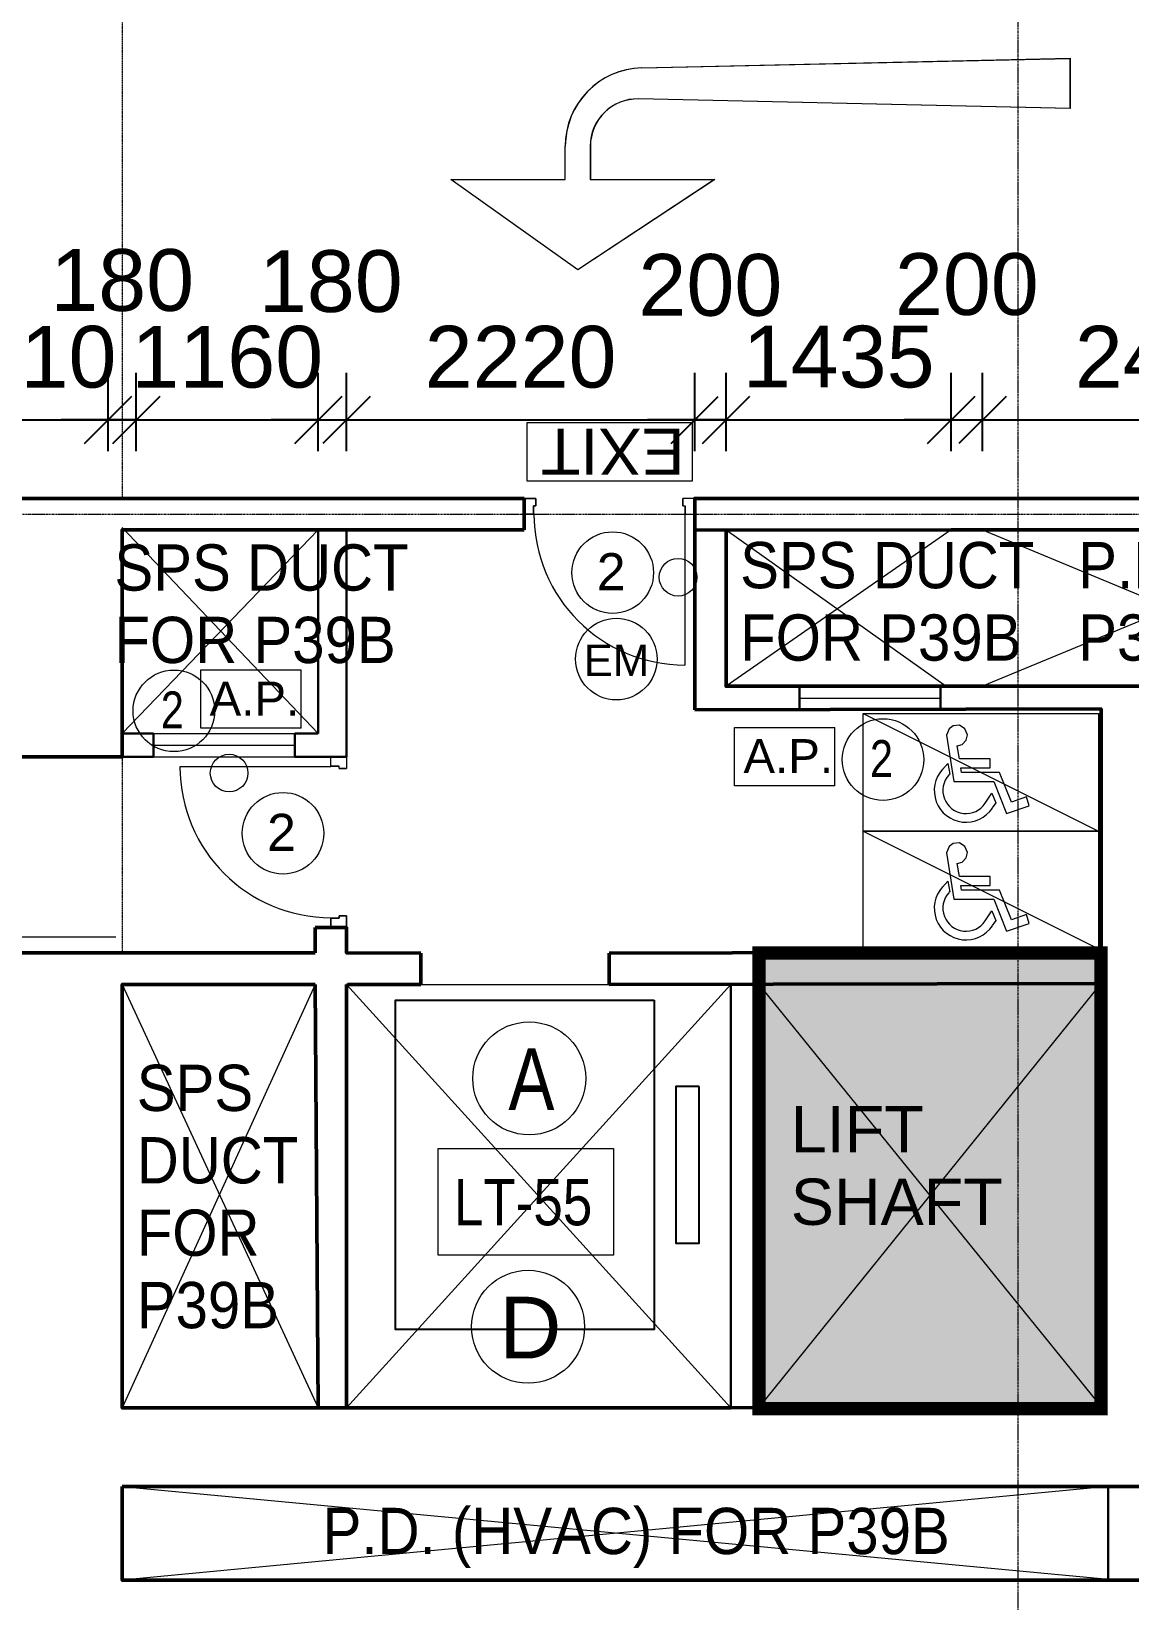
# Model space of a CAD drawing. Header units: millimetres. Extents: x -11708 to 484395, y -10237143 to 211873.
# Drawn here: x 93562 to 100564, y 167530 to 177533 of the extents above; entities that cross this region are included whole.
import ezdxf

# ---------------------------------------------------------------- set-up
doc = ezdxf.new("R2010")
doc.units = ezdxf.units.MM
for name, pattern in [('Dash 1_16_', [3.175, 1.5875, -1.5875]), ('Grid Line', [21, 12, -3, 3, -3]), ('Overhead', [1.8, 1.2, -0.6]), ('SMALL DASH', [1.06, 0.53, -0.53])]:
    doc.linetypes.add(name, pattern=pattern)
for name, color, linetype, lineweight in [('20141121 TRAFFIC MARK LG_dwg-1', 7, 'Continuous', 9), ('A-ANNO-DIMS', 7, 'Continuous', 9), ('A-ANNO-NOTE', 7, 'Continuous', 5), ('A-DETL', 102, 'Continuous', 5), ('A-DETL-GENF', 7, 'Continuous', 5), ('A-DOOR', 7, 'Continuous', 5), ('A-DOOR-FRAM', 7, 'Continuous', 5), ('A-DOOR-OPNG', 31, 'Continuous', 18), ('G-ANNO-TEXT', 7, 'Continuous', 5), ('I-WALL', 7, 'Continuous', 9), ('OAP280_C', 210, 'Continuous', 50), ('OAP832', 7, 'Continuous', 9), ('PHASE 2', 53, 'Dash 1_16_', 0), ('PHASE 2 UNDERLINE', 10, 'SMALL DASH', 35), ('S-GRID-1', 7, 'Grid Line', 5)]:
    doc.layers.add(name, color=color, linetype=linetype, lineweight=lineweight)
doc.layers.add('A-Evtr', color=4, linetype='Continuous')
doc.styles.add('Arial', font='arial.ttf', dxfattribs={"height": 491.766467})
doc.styles.add('Arial Narrow_1', font='ARIALN.TTF', dxfattribs={"height": 294.984802})
doc.styles.add('Arial_1', font='arial.ttf', dxfattribs={"height": 393.413174})
doc.styles.add('Arial_2', font='arial.ttf', dxfattribs={"height": 1.475299})
doc.styles.add('Arial_4', font='arial.ttf', dxfattribs={"height": 1.081886})
doc.styles.add('Arial_5', font='arial.ttf', dxfattribs={"height": 1.18024})
doc.styles.add('Arial_6', font='arial.ttf', dxfattribs={"width": 0.9, "height": 393.413174})
doc.styles.add('Arial_7', font='arial.ttf', dxfattribs={"height": 1.967066})
doc.styles.add('Arial_8', font='arial.ttf', dxfattribs={"width": 0.8, "height": 1.967066})
doc.styles.add('Arial_9', font='arial.ttf', dxfattribs={"width": 0.8, "height": 393.413174})
doc.dimstyles.new('Diagonal_-_2_0mm_Arial', dxfattribs={"dimscale": 304.8, "dimtxt": 500, "dimasz": 0.984252, "dimexe": 0.984252, "dimexo": 0.984252, "dimgap": 0.656168, "dimtad": 1, "dimdec": 0, "dimrnd": 5, "dimzin": 0, "dimdsep": 46, "dimtxsty": 'Arial', "dimblk1": 'OBLIQUE', "dimblk2": 'OBLIQUE', "dimsah": 1, "dimcen": 0.09, "dimdle": 0.656168, "dimadec": 0, "dimazin": 0, "dimtfac": 1, "dimtdec": 4, "dimtix": 1, "dimtmove": 0, "dimatfit": 3, "dimfxl": 1, "dimtvp": 1, "dimtolj": 1, "dimtzin": 0, "dimarcsym": 2})

# ---------------------------------------------------------------- blocks, each defined once
blk = doc.blocks.new('20141121 TRAFFIC MARK LG_dwg-5817370-LG_F PLAN')
at = {"layer": 'OAP832', "flags": 128}
for points in [[(851393693, 842974552), (851396424, 842974613), (851396424, 842974293), (851396424, 842974613), (851396424, 842974293), (851393671, 842974354)], [(851393364, 842974054), (851393364, 842973841), (851394157, 842973841), (851393284, 842973265), (851392475, 842973841), (851393204, 842973841), (851393204, 842974052)]]:
    blk.add_lwpolyline(points, dxfattribs=at)
at = {"layer": 'OAP832'}
for centre, radius, start, end in [((851393704, 842974052), 500, 91.2709, 180.009), ((851393664, 842974054), 300, 88.7211, 180.0006)]:
    blk.add_arc(centre, radius, start, end, dxfattribs=at)
blk = doc.blocks.new('ARC_ANN_SYMB_LIFT_FRS - FRS-LIFT-5376037-B1_F PLAN _2 OF 2_')
at = {"layer": 'A-ANNO-NOTE'}
blk.add_circle((0, 0), 1.8, dxfattribs=at)
at = {"layer": 'A-ANNO-NOTE', "insert": (0.07, 0.958), "char_height": 1.967, "width": 1.728, "attachment_point": 2, "line_spacing_factor": 0.938532, "style": 'Arial_8'}
blk.add_mtext('A', dxfattribs=at)
blk = doc.blocks.new('ARC_ANN_FIRE-RATING_two_ - top left-911400-LG_F PLAN')
at = {"layer": 'A-ANNO-NOTE'}
for centre, radius in [((-1.718, 1.92), 0.6), ((0, 0), 1.3)]:
    blk.add_circle(centre, radius, dxfattribs=at)
at = {"layer": 'A-ANNO-NOTE', "insert": (-0.05, 0.62), "char_height": 1.18, "width": 1.0944, "attachment_point": 2, "line_spacing_factor": 0.938532, "style": 'Arial_5'}
blk.add_mtext('2', dxfattribs=at)
blk = doc.blocks.new('ARC_ANN_FIRE-RATING_two_ - none-909955-LG_F PLAN')
at = {"layer": 'A-ANNO-NOTE'}
blk.add_circle((0, 0), 1.3, dxfattribs=at)
at = {"layer": 'A-ANNO-NOTE', "insert": (-0.05, 0.62), "char_height": 1.18, "width": 1.0944, "attachment_point": 2, "line_spacing_factor": 0.938532, "style": 'Arial_5'}
blk.add_mtext('2', dxfattribs=at)
blk = doc.blocks.new('ARC_ANN_EXIT - ARC_ANN_EXIT-878429-B1_F PLAN _2 OF 2_')
at = {"layer": 'A-ANNO-NOTE'}
for p, q in [((-2.124, 0), (-2.124, 1.862)), ((-2.124, 1.862), (3.134, 1.862)), ((3.134, 1.862), (3.134, 0)), ((3.134, 0), (-2.124, 0))]:
    blk.add_line(p, q, dxfattribs=at)
at = {"layer": 'A-ANNO-NOTE', "insert": (0.406, 1.662), "char_height": 1.4753, "width": 5.454, "attachment_point": 2, "line_spacing_factor": 0.938532, "style": 'Arial_1'}
blk.add_mtext('EXIT', dxfattribs=at)
blk = doc.blocks.new('ARC_OPEN_O10 - 7000x6400mm-44473473-A3_LG_F')
at = {"layer": 'A-DOOR-FRAM'}
for p, q in [((-3500, 450), (-3500, -25)), ((-3500, 75), (-3500, 75))]:
    blk.add_line(p, q, dxfattribs=at)
at = {"layer": 'A-DOOR-OPNG', "color": 7, "linetype": 'Overhead', "lineweight": 5}
for p, q in [((-3500, 450), (3500, 450)), ((3500, -450), (-3500, -450))]:
    blk.add_line(p, q, dxfattribs=at)
blk = doc.blocks.new('ARC_DOOR_T10_SINGLE_BASIC - 900x2100mm-43282637-A3_LG_F')
at = {"layer": 'A-DOOR', "lineweight": 9}
for p, q in [((-469, 100), (-544, 100)), ((-544, 100), (-544, 0)), ((-544, 0), (-484, 0)), ((-484, 0), (-484, 53)), ((-484, 53), (-469, 53)), ((-469, 53), (-469, 100)), ((544, 100), (469, 100)), ((469, 100), (469, 53)), ((469, 53), (484, 53)), ((484, 53), (484, 0)), ((484, 0), (544, 0)), ((544, 0), (544, 100))]:
    blk.add_line(p, q, dxfattribs=at)
at = {"layer": 'A-DOOR'}
for p, q in [((-544, 0), (-544, 100)), ((-544, 100), (-469, 100)), ((-544, 100), (-544, 100)), ((-484, 0), (-544, 0)), ((-544, 0), (-544, 0)), ((-469, 53), (-484, 53)), ((-484, 53), (-484, 0)), ((-484, 53), (-484, 53)), ((-484, 0), (-484, 0)), ((-469, 100), (-469, 53)), ((-469, 100), (-469, 100)), ((-469, 53), (-469, 53)), ((469, 100), (469, 100)), ((544, 100), (469, 100)), ((469, 53), (469, 100)), ((469, 53), (469, 53)), ((469, 53), (484, 53)), ((481, 0), (481, -962)), ((484, 0), (484, 53)), ((484, 53), (484, 53)), ((484, 0), (484, 0)), ((484, 0), (544, 0)), ((544, 100), (544, 100)), ((544, 100), (544, 0)), ((544, 0), (544, 0))]:
    blk.add_line(p, q, dxfattribs=at)
blk.add_arc((481, 0), 962, 180, 270, dxfattribs=at)
at = {"layer": 'A-DOOR-FRAM'}
for p, q in [((-544, 100), (-544, 0)), ((-544, 75), (-544, 75)), ((544, 75), (544, 75))]:
    blk.add_line(p, q, dxfattribs=at)
blk = doc.blocks.new('ARC_OPEN_O10 - 1550x2100mm-44086470-A3_LG_F')
at = {"layer": 'A-DOOR-FRAM'}
for p, q in [((-775, 100), (-775, -25)), ((-775, 75), (-775, 75))]:
    blk.add_line(p, q, dxfattribs=at)
blk = doc.blocks.new('ARC_DOOR_T10_SINGLE_BASIC - 900x2100mm-43282633-A3_LG_F')
at = {"layer": 'A-DOOR'}
for p, q in [((481, 0), (481, 962)), ((-544, 0), (-544, -100)), ((-484, 0), (-544, 0)), ((-544, 0), (-544, 0)), ((-544, -100), (-469, -100)), ((-544, -100), (-544, -100)), ((-484, -53), (-484, 0)), ((-484, 0), (-484, 0)), ((-469, -53), (-484, -53)), ((-484, -53), (-484, -53)), ((-469, -100), (-469, -53)), ((-469, -53), (-469, -53)), ((-469, -100), (-469, -100)), ((469, -53), (469, -53)), ((469, -53), (469, -100)), ((469, -53), (484, -53)), ((469, -100), (469, -100)), ((544, -100), (469, -100)), ((484, 0), (484, 0)), ((484, 0), (484, -53)), ((484, 0), (544, 0)), ((484, -53), (484, -53)), ((544, -100), (544, 0)), ((544, 0), (544, 0)), ((544, -100), (544, -100))]:
    blk.add_line(p, q, dxfattribs=at)
at = {"layer": 'A-DOOR', "lineweight": 9}
for p, q in [((-544, 0), (-484, 0)), ((-544, -100), (-544, 0)), ((-469, -100), (-544, -100)), ((-484, 0), (-484, -53)), ((-484, -53), (-469, -53)), ((-469, -53), (-469, -100)), ((469, -100), (469, -53)), ((469, -53), (484, -53)), ((544, -100), (469, -100)), ((484, 0), (544, 0)), ((484, -53), (484, 0)), ((544, 0), (544, -100))]:
    blk.add_line(p, q, dxfattribs=at)
at = {"layer": 'A-DOOR'}
blk.add_arc((481, 0), 962, 90, 180, dxfattribs=at)
at = {"layer": 'A-DOOR-FRAM'}
for p, q in [((-544, -100), (-544, 0)), ((-544, -75), (-544, -75)), ((544, -75), (544, -75))]:
    blk.add_line(p, q, dxfattribs=at)
blk = doc.blocks.new('ARC_OPEN_O10 - 1250x2100mm-44073961-A3_LG_F')
at = {"layer": 'A-DETL', "linetype": 'Overhead'}
for p, q in [((-625, 450), (625, 450)), ((625, -450), (-625, -450))]:
    blk.add_line(p, q, dxfattribs=at)
at = {"layer": 'A-DOOR-FRAM'}
for p, q in [((-625, 450), (-625, -25)), ((-625, 75), (-625, 75))]:
    blk.add_line(p, q, dxfattribs=at)
blk = doc.blocks.new('ARC_ANN_SYMB_TRS - B-38408996-A3_LG_F')
at = {"layer": 'A-DETL-GENF'}
for p, q in [((-750, 750), (750, 750)), ((-750, 0), (-750, 750)), ((-750, 750), (750, 0)), ((750, 750), (750, 0)), ((-203, 654), (-219, 613)), ((-219, 613), (-173, 317)), ((-176, 673), (-203, 654)), ((-137, 676), (-176, 673)), ((-102, 653), (-137, 676)), ((-86, 615), (-102, 653)), ((-93, 581), (-86, 615)), ((-150, 544), (-120, 553)), ((-137, 461), (-150, 544)), ((-120, 553), (-93, 581)), ((-245, 395), (-210, 433)), ((-210, 433), (-198, 365)), ((60, 461), (-137, 461)), ((-123, 374), (-128, 404)), ((-128, 404), (60, 404)), ((60, 404), (60, 461)), ((-198, 365), (-204, 359)), ((-173, 317), (82, 317)), ((119, 374), (-123, 374)), ((82, 317), (164, 113)), ((196, 185), (119, 374)), ((28, 179), (71, 243)), ((71, 243), (95, 182)), ((291, 219), (196, 185)), ((309, 162), (291, 219)), ((95, 182), (73, 149)), ((164, 113), (309, 162)), ((750, 0), (-750, 0)), ((-750, 0), (750, 0)), ((-750, -750), (-750, 0)), ((-750, 0), (750, -750)), ((750, 0), (750, -750)), ((-203, -96), (-219, -137)), ((-176, -77), (-203, -96)), ((-137, -74), (-176, -77)), ((-102, -97), (-137, -74)), ((-86, -135), (-102, -97)), ((-219, -137), (-173, -433)), ((-150, -206), (-120, -197)), ((-120, -197), (-93, -169)), ((-93, -169), (-86, -135)), ((-137, -289), (-150, -206)), ((60, -289), (-137, -289)), ((60, -346), (60, -289)), ((-245, -355), (-210, -317)), ((-210, -317), (-198, -385)), ((-198, -385), (-204, -391)), ((-123, -376), (-128, -346)), ((-128, -346), (60, -346)), ((119, -376), (-123, -376)), ((196, -565), (119, -376)), ((-173, -433), (82, -433)), ((82, -433), (164, -637)), ((28, -571), (71, -507)), ((71, -507), (95, -568)), ((95, -568), (73, -601)), ((164, -637), (309, -588)), ((291, -531), (196, -565)), ((309, -588), (291, -531)), ((750, -750), (-750, -750))]:
    blk.add_line(p, q, dxfattribs=at)
for centre, radius in [((-95, 260), 202), ((-95, 260), 147), ((-95, -490), 202), ((-95, -490), 147)]:
    blk.add_arc(centre, radius, 137.8468, 326.5012, dxfattribs=at)
blk = doc.blocks.new('ARC_ANN_SYMB_LIFT_ACCESSIBLE - DISABILITY-LIFT-5376428-B1_F PLAN _2 OF 2_')
at = {"layer": 'A-ANNO-NOTE'}
blk.add_circle((0, 0), 1.8, dxfattribs=at)
at = {"layer": 'A-ANNO-NOTE', "insert": (0.07, 0.958), "char_height": 1.967, "width": 2.352, "attachment_point": 2, "line_spacing_factor": 0.938532, "style": 'Arial_2'}
blk.add_mtext('D', dxfattribs=at)
blk = doc.blocks.new('_Oblique')
at = {"color": 0, "linetype": 'ByBlock', "lineweight": -2}
blk.add_line((-0.5, -0.5), (0.5, 0.5), dxfattribs=at)
blk = doc.blocks.new('*D248')
at = {"layer": 'A-ANNO-DIMS', "color": 0, "lineweight": -2, "transparency": 16777216}
for p, q in [((93241, 174856), (93241, 175356)), ((94051, 174856), (94051, 175356)), ((93241, 175056), (92941, 175056)), ((93241, 175056), (94051, 175056)), ((94051, 175056), (94351, 175056))]:
    blk.add_line(p, q, dxfattribs=at)
at = {"layer": 'Defpoints', "color": 0, "transparency": 16777216}
for p in [(94051, 175056), (93241, 174556), (94051, 174556)]:
    blk.add_point(p, dxfattribs=at)
at = {"layer": 'A-ANNO-DIMS', "color": 0, "lineweight": -2, "transparency": 16777216, "xscale": 299.9999999999999, "yscale": 299.9999999999999, "zscale": 299.9999999999999}
blk.add_blockref('_Oblique', (93241, 175056), dxfattribs=at)
at = {"layer": 'A-ANNO-DIMS', "color": 0, "lineweight": -2, "transparency": 16777216, "xscale": 299.9999999999999, "yscale": 299.9999999999999, "zscale": 299.9999999999999, "rotation": 180}
blk.add_blockref('_Oblique', (94051, 175056), dxfattribs=at)
at = {"layer": 'A-ANNO-DIMS', "color": 0, "transparency": 16777216, "insert": (93646, 175456), "char_height": 491.77, "attachment_point": 5, "style": 'Arial'}
blk.add_mtext('\\A1;{\\H0.8x;810}', dxfattribs=at)
blk = doc.blocks.new('*D249')
at = {"layer": 'A-ANNO-DIMS', "color": 0, "lineweight": -2, "transparency": 16777216}
for p, q in [((94051, 174856), (94051, 175356)), ((94231, 174856), (94231, 175356)), ((94051, 175056), (93751, 175056)), ((94051, 175056), (94231, 175056)), ((94231, 175056), (94531, 175056))]:
    blk.add_line(p, q, dxfattribs=at)
at = {"layer": 'Defpoints', "color": 0, "transparency": 16777216}
for p in [(94231, 175056), (94051, 174556), (94231, 174556)]:
    blk.add_point(p, dxfattribs=at)
at = {"layer": 'A-ANNO-DIMS', "color": 0, "lineweight": -2, "transparency": 16777216, "xscale": 299.9999999999999, "yscale": 299.9999999999999, "zscale": 299.9999999999999}
blk.add_blockref('_Oblique', (94051, 175056), dxfattribs=at)
at = {"layer": 'A-ANNO-DIMS', "color": 0, "lineweight": -2, "transparency": 16777216, "xscale": 299.9999999999999, "yscale": 299.9999999999999, "zscale": 299.9999999999999, "rotation": 180}
blk.add_blockref('_Oblique', (94231, 175056), dxfattribs=at)
at = {"layer": 'A-ANNO-DIMS', "color": 0, "transparency": 16777216, "insert": (94141, 175945), "char_height": 491.77, "attachment_point": 5, "style": 'Arial'}
blk.add_mtext('\\A1;{\\H0.8x;180}', dxfattribs=at)
blk = doc.blocks.new('*D250')
at = {"layer": 'A-ANNO-DIMS', "color": 0, "lineweight": -2, "transparency": 16777216}
for p, q in [((94231, 174856), (94231, 175356)), ((95391, 174856), (95391, 175356)), ((94231, 175056), (93931, 175056)), ((94231, 175056), (95391, 175056)), ((95391, 175056), (95691, 175056))]:
    blk.add_line(p, q, dxfattribs=at)
at = {"layer": 'Defpoints', "color": 0, "transparency": 16777216}
for p in [(95391, 175056), (94231, 174556), (95391, 174556)]:
    blk.add_point(p, dxfattribs=at)
at = {"layer": 'A-ANNO-DIMS', "color": 0, "lineweight": -2, "transparency": 16777216, "xscale": 299.9999999999999, "yscale": 299.9999999999999, "zscale": 299.9999999999999}
blk.add_blockref('_Oblique', (94231, 175056), dxfattribs=at)
at = {"layer": 'A-ANNO-DIMS', "color": 0, "lineweight": -2, "transparency": 16777216, "xscale": 299.9999999999999, "yscale": 299.9999999999999, "zscale": 299.9999999999999, "rotation": 180}
blk.add_blockref('_Oblique', (95391, 175056), dxfattribs=at)
at = {"layer": 'A-ANNO-DIMS', "color": 0, "transparency": 16777216, "insert": (94811, 175456), "char_height": 491.77, "attachment_point": 5, "style": 'Arial'}
blk.add_mtext('\\A1;{\\H0.8x;1160}', dxfattribs=at)
blk = doc.blocks.new('*D251')
at = {"layer": 'A-ANNO-DIMS', "color": 0, "lineweight": -2, "transparency": 16777216}
for p, q in [((95391, 174856), (95391, 175356)), ((95571, 174856), (95571, 175356)), ((95391, 175056), (95091, 175056)), ((95391, 175056), (95571, 175056)), ((95571, 175056), (95871, 175056))]:
    blk.add_line(p, q, dxfattribs=at)
at = {"layer": 'Defpoints', "color": 0, "transparency": 16777216}
for p in [(95571, 175056), (95391, 174556), (95571, 174556)]:
    blk.add_point(p, dxfattribs=at)
at = {"layer": 'A-ANNO-DIMS', "color": 0, "lineweight": -2, "transparency": 16777216, "xscale": 299.9999999999999, "yscale": 299.9999999999999, "zscale": 299.9999999999999}
blk.add_blockref('_Oblique', (95391, 175056), dxfattribs=at)
at = {"layer": 'A-ANNO-DIMS', "color": 0, "lineweight": -2, "transparency": 16777216, "xscale": 299.9999999999999, "yscale": 299.9999999999999, "zscale": 299.9999999999999, "rotation": 180}
blk.add_blockref('_Oblique', (95571, 175056), dxfattribs=at)
at = {"layer": 'A-ANNO-DIMS', "color": 0, "transparency": 16777216, "insert": (95471, 175938), "char_height": 491.77, "attachment_point": 5, "style": 'Arial'}
blk.add_mtext('\\A1;{\\H0.8x;180}', dxfattribs=at)
blk = doc.blocks.new('*D252')
at = {"layer": 'A-ANNO-DIMS', "color": 0, "lineweight": -2, "transparency": 16777216}
for p, q in [((95571, 174856), (95571, 175356)), ((97791, 174856), (97791, 175356)), ((95371, 175056), (97991, 175056))]:
    blk.add_line(p, q, dxfattribs=at)
at = {"layer": 'Defpoints', "color": 0, "transparency": 16777216}
for p in [(97791, 175056), (95571, 174556), (97791, 174556)]:
    blk.add_point(p, dxfattribs=at)
at = {"layer": 'A-ANNO-DIMS', "color": 0, "lineweight": -2, "transparency": 16777216, "xscale": 299.9999999999999, "yscale": 299.9999999999999, "zscale": 299.9999999999999, "rotation": 180}
blk.add_blockref('_Oblique', (95571, 175056), dxfattribs=at)
at = {"layer": 'A-ANNO-DIMS', "color": 0, "lineweight": -2, "transparency": 16777216, "xscale": 299.9999999999999, "yscale": 299.9999999999999, "zscale": 299.9999999999999}
blk.add_blockref('_Oblique', (97791, 175056), dxfattribs=at)
at = {"layer": 'A-ANNO-DIMS', "color": 0, "transparency": 16777216, "insert": (96681, 175456), "char_height": 491.77, "attachment_point": 5, "style": 'Arial'}
blk.add_mtext('\\A1;{\\H0.8x;2220}', dxfattribs=at)
blk = doc.blocks.new('*D253')
at = {"layer": 'A-ANNO-DIMS', "color": 0, "lineweight": -2, "transparency": 16777216}
for p, q in [((97791, 174856), (97791, 175356)), ((97991, 174856), (97991, 175356)), ((97791, 175056), (97491, 175056)), ((97791, 175056), (97991, 175056)), ((97991, 175056), (98291, 175056))]:
    blk.add_line(p, q, dxfattribs=at)
at = {"layer": 'Defpoints', "color": 0, "transparency": 16777216}
for p in [(97991, 175056), (97791, 174556), (97991, 174556)]:
    blk.add_point(p, dxfattribs=at)
at = {"layer": 'A-ANNO-DIMS', "color": 0, "lineweight": -2, "transparency": 16777216, "xscale": 299.9999999999999, "yscale": 299.9999999999999, "zscale": 299.9999999999999}
blk.add_blockref('_Oblique', (97791, 175056), dxfattribs=at)
at = {"layer": 'A-ANNO-DIMS', "color": 0, "lineweight": -2, "transparency": 16777216, "xscale": 299.9999999999999, "yscale": 299.9999999999999, "zscale": 299.9999999999999, "rotation": 180}
blk.add_blockref('_Oblique', (97991, 175056), dxfattribs=at)
at = {"layer": 'A-ANNO-DIMS', "color": 0, "transparency": 16777216, "insert": (97891, 175914), "char_height": 491.77, "attachment_point": 5, "style": 'Arial'}
blk.add_mtext('\\A1;{\\H0.8x;200}', dxfattribs=at)
blk = doc.blocks.new('*D254')
at = {"layer": 'A-ANNO-DIMS', "color": 0, "lineweight": -2, "transparency": 16777216}
for p, q in [((97991, 174856), (97991, 175356)), ((99426, 174856), (99426, 175356)), ((97991, 175056), (97691, 175056)), ((97991, 175056), (99426, 175056)), ((99426, 175056), (99726, 175056))]:
    blk.add_line(p, q, dxfattribs=at)
at = {"layer": 'Defpoints', "color": 0, "transparency": 16777216}
for p in [(99426, 175056), (97991, 174556), (99426, 174556)]:
    blk.add_point(p, dxfattribs=at)
at = {"layer": 'A-ANNO-DIMS', "color": 0, "lineweight": -2, "transparency": 16777216, "xscale": 299.9999999999999, "yscale": 299.9999999999999, "zscale": 299.9999999999999}
blk.add_blockref('_Oblique', (97991, 175056), dxfattribs=at)
at = {"layer": 'A-ANNO-DIMS', "color": 0, "lineweight": -2, "transparency": 16777216, "xscale": 299.9999999999999, "yscale": 299.9999999999999, "zscale": 299.9999999999999, "rotation": 180}
blk.add_blockref('_Oblique', (99426, 175056), dxfattribs=at)
at = {"layer": 'A-ANNO-DIMS', "color": 0, "transparency": 16777216, "insert": (98709, 175457), "char_height": 491.77, "attachment_point": 5, "style": 'Arial'}
blk.add_mtext('\\A1;{\\H0.8x;1435}', dxfattribs=at)
blk = doc.blocks.new('*D255')
at = {"layer": 'A-ANNO-DIMS', "color": 0, "lineweight": -2, "transparency": 16777216}
for p, q in [((99426, 174856), (99426, 175356)), ((99626, 174856), (99626, 175356)), ((99426, 175056), (99126, 175056)), ((99426, 175056), (99626, 175056)), ((99626, 175056), (99926, 175056))]:
    blk.add_line(p, q, dxfattribs=at)
at = {"layer": 'Defpoints', "color": 0, "transparency": 16777216}
for p in [(99626, 175056), (99426, 174556), (99626, 174556)]:
    blk.add_point(p, dxfattribs=at)
at = {"layer": 'A-ANNO-DIMS', "color": 0, "lineweight": -2, "transparency": 16777216, "xscale": 299.9999999999999, "yscale": 299.9999999999999, "zscale": 299.9999999999999}
blk.add_blockref('_Oblique', (99426, 175056), dxfattribs=at)
at = {"layer": 'A-ANNO-DIMS', "color": 0, "lineweight": -2, "transparency": 16777216, "xscale": 299.9999999999999, "yscale": 299.9999999999999, "zscale": 299.9999999999999, "rotation": 180}
blk.add_blockref('_Oblique', (99626, 175056), dxfattribs=at)
at = {"layer": 'A-ANNO-DIMS', "color": 0, "transparency": 16777216, "insert": (99526, 175919), "char_height": 491.77, "attachment_point": 5, "style": 'Arial'}
blk.add_mtext('\\A1;{\\H0.8x;200}', dxfattribs=at)
blk = doc.blocks.new('*D256')
at = {"layer": 'A-ANNO-DIMS', "color": 0, "lineweight": -2, "transparency": 16777216}
for p, q in [((99626, 174856), (99626, 175356)), ((102026, 174856), (102026, 175356)), ((99426, 175056), (102226, 175056))]:
    blk.add_line(p, q, dxfattribs=at)
at = {"layer": 'Defpoints', "color": 0, "transparency": 16777216}
for p in [(102026, 175056), (99626, 174556), (102026, 174556)]:
    blk.add_point(p, dxfattribs=at)
at = {"layer": 'A-ANNO-DIMS', "color": 0, "lineweight": -2, "transparency": 16777216, "xscale": 299.9999999999999, "yscale": 299.9999999999999, "zscale": 299.9999999999999, "rotation": 180}
blk.add_blockref('_Oblique', (99626, 175056), dxfattribs=at)
at = {"layer": 'A-ANNO-DIMS', "color": 0, "lineweight": -2, "transparency": 16777216, "xscale": 299.9999999999999, "yscale": 299.9999999999999, "zscale": 299.9999999999999}
blk.add_blockref('_Oblique', (102026, 175056), dxfattribs=at)
at = {"layer": 'A-ANNO-DIMS', "color": 0, "transparency": 16777216, "insert": (100826, 175456), "char_height": 491.77, "attachment_point": 5, "style": 'Arial'}
blk.add_mtext('\\A1;{\\H0.8x;2400}', dxfattribs=at)
blk = doc.blocks.new('ARC_ANN_ACCESS PANEL - AP-910189-LG_F PLAN')
at = {"layer": 'A-ANNO-NOTE'}
for p, q in [((-1.593, -0.916), (-1.593, 0.946)), ((-1.593, 0.946), (1.606, 0.946)), ((1.606, -0.916), (1.606, 0.946)), ((1.606, -0.916), (-1.593, -0.916))]:
    blk.add_line(p, q, dxfattribs=at)
at = {"layer": 'A-ANNO-NOTE', "insert": (0.12, 0.57), "char_height": 1.0819, "width": 3.40549, "attachment_point": 2, "line_spacing_factor": 0.938532, "style": 'Arial_4'}
blk.add_mtext('A.P.', dxfattribs=at)
blk = doc.blocks.new('A$C6D657B21')
at = {"layer": 'A-ANNO-NOTE'}
blk.add_circle((-153045, -17579), 260, dxfattribs=at)
at = {"layer": 'A-ANNO-NOTE', "insert": (-153044, -17487), "char_height": 200, "width": 218.88, "attachment_point": 2, "line_spacing_factor": 0.938532, "style": 'Arial_7'}
blk.add_mtext('EM', dxfattribs=at)
blk = doc.blocks.new('ARC_ANN_FIRE-RATING_two_ - none-909955-B1_F PLAN _2 OF 2_')
at = {"layer": 'A-ANNO-NOTE'}
blk.add_circle((0, 0), 1.3, dxfattribs=at)
at = {"layer": 'A-ANNO-NOTE', "insert": (-0.05, 0.62), "char_height": 1.18, "width": 1.0944, "attachment_point": 2, "line_spacing_factor": 0.938532, "style": 'Arial_9'}
blk.add_mtext('2', dxfattribs=at)

msp = doc.modelspace()

# ---------------------------------------------------------------- hatches: boundary and pattern name
at = {"layer": 'PHASE 2', "ltscale": 0.001, "transparency": 33554508}
h = msp.add_hatch(color=256, dxfattribs=at)
h.dxf.hatch_style = 1
h.paths.add_polyline_path([(100382.3, 171658.9), (98200.5, 171658.9), (98200.4, 168754.1), (100382.2, 168754.1)])

# ---------------------------------------------------------------- linework, layer by layer
at = {"layer": 'A-ANNO-NOTE'}
msp.add_circle((97685.2, 174052.9), 120, dxfattribs=at)
at = {"layer": 'A-DETL'}
for p, q in [((97454.9, 177299.7), (100186.1, 177360.5)), ((100186.1, 177040.5), (97432.8, 177101.6)), ((96966.1, 176588.1), (96966.1, 176799.3)), ((97126.1, 176801.7), (97126.1, 176588.1)), ((97046.1, 176012.9), (96237.3, 176588.1)), ((96237.3, 176588.1), (96966.1, 176588.1)), ((97918.5, 176588.1), (97046.1, 176012.9)), ((97126.1, 176588.1), (97918.5, 176588.1)), ((94141.3, 174369.3), (95391.3, 173058)), ((95391.3, 174355.6), (94141.3, 173058)), ((97991.3, 174355.6), (99394, 173358)), ((99426.3, 174355.6), (97991.3, 173358)), ((99626.3, 174355.6), (102026.3, 173358)), ((102026.3, 174355.6), (99626.3, 173358)), ((95371.3, 171458), (94141.3, 168758)), ((94141.3, 171458), (95391.3, 168758)), ((95571.3, 171458), (98022.1, 171458)), ((95571.3, 168758), (98022.1, 171458)), ((95571.3, 171458), (98022.1, 168758)), ((98199.9, 168758), (100382.3, 171464.3)), ((98199.9, 171458), (100382.3, 168764.3)), ((100382.3, 168764.3), (98199.9, 168758)), ((100426.5, 168258), (94141.3, 167660.1)), ((94141.3, 168258), (100426.5, 167667.1))]:
    msp.add_line(p, q, dxfattribs=at)
msp.add_lwpolyline([(93141.3, 171760.5), (94101.3, 171760.5)], dxfattribs=at)
for centre, radius, start, end in [((97466, 176799.9), 499.9, 91.27096, 180.06996), ((97426.1, 176801.7), 300, 88.72091, 180)]:
    msp.add_arc(centre, radius, start, end, dxfattribs=at)
at = {"layer": 'A-DOOR'}
for p, q in [((95390.4, 173254.9), (95390.4, 174154.9)), ((95570.4, 174154.9), (95570.4, 173254.9)), ((98257.9, 173356.1), (99157.9, 173356.1)), ((98458.8, 173282.6), (99358.8, 173282.6)), ((94341.3, 173058), (95241.3, 173058)), ((94341.3, 172983), (95241.3, 172983)), ((94341.3, 172908), (95241.3, 172908))]:
    msp.add_line(p, q, dxfattribs=at)
at = {"layer": 'A-Evtr', "lineweight": -3, "ltscale": 100}
for points in [[(97533.4, 171358), (97533.4, 169258), (95883.4, 169258), (95883.4, 171358)], [(97820.3, 170808), (97670.3, 170808), (97670.3, 169808), (97820.3, 169808)]]:
    msp.add_lwpolyline(points, close=True, dxfattribs=at)
at = {"layer": 'G-ANNO-TEXT', "flags": 128}
msp.add_lwpolyline([(96155.5, 170412.7), (97273.7, 170412.7), (97273.7, 169731.8), (96155.5, 169731.8)], close=True, dxfattribs=at)
at = {"layer": 'I-WALL', "lineweight": 30}
for p, q in [((96703.3, 174555.6), (90391.3, 174555.6)), ((96703.3, 174355.6), (96703.3, 174555.6)), ((104526.3, 174555.6), (97791.3, 174555.6)), ((97791.3, 174555.6), (97791.3, 173208)), ((94141.3, 173058), (94141.3, 174355.6)), ((94141.3, 174355.6), (95391.3, 174355.6)), ((95391.3, 174355.6), (95391.3, 173058)), ((95571.3, 174355.6), (96703.3, 174355.6)), ((95571.3, 172908), (95571.3, 174355.6)), ((97991.3, 174355.6), (99426.3, 174355.6)), ((97991.3, 173358), (97991.3, 174355.6)), ((99426.3, 173358), (97991.3, 173358)), ((98458.8, 173209.6), (98458.8, 173355.5)), ((99358.8, 173355.5), (99358.8, 173211.8)), ((97791.3, 173208), (100382.3, 173214.3)), ((94341.3, 173058), (94141.3, 173058)), ((94341.3, 172908), (94341.3, 173058)), ((95241.3, 173058), (95241.3, 172908)), ((95391.3, 173058), (95241.3, 173058)), ((93241.3, 172908), (94341.3, 172908)), ((95571.3, 172908), (95241.3, 172908)), ((95571.3, 171820), (95371.3, 171820)), ((95371.3, 171820), (95371.3, 171658)), ((95571.3, 171658), (95571.3, 171820)), ((95371.3, 171658), (93241.3, 171658)), ((96045.4, 171656.1), (95571.3, 171658)), ((96045.4, 171456.1), (96045.4, 171656.1)), ((100382.3, 171664.3), (97245.4, 171656.1)), ((97245.4, 171656.1), (97245.4, 171456.1)), ((94141.3, 168758), (94141.3, 171458)), ((94141.3, 171458), (95371.3, 171458)), ((95371.3, 171458), (95391.3, 168758)), ((95571.3, 171458), (96045.4, 171456.1)), ((95571.3, 168758), (95571.3, 171458)), ((97245.4, 171456.1), (98022.1, 171458)), ((98022.1, 171458), (98022.1, 168758)), ((98199.9, 171458), (100382.3, 171464.3)), ((98199.9, 168758), (98199.9, 171458)), ((95391.3, 168758), (94141.3, 168758)), ((98022.1, 168758), (95571.3, 168758)), ((100382.3, 168764.3), (98199.9, 168758)), ((94141.3, 167660.1), (94141.3, 168258)), ((94141.3, 168258), (100501.3, 168258)), ((100426.5, 168258), (100426.5, 167660.1)), ((100501.3, 167660.1), (94141.3, 167660.1))]:
    msp.add_line(p, q, dxfattribs=at)
at = {"layer": 'OAP280_C'}
for p, q in [((99426.3, 174353.5), (97791.3, 174355.6)), ((99426.3, 174355.6), (102026.3, 174355.6)), ((102026.3, 173358), (99426.3, 173358)), ((96045.4, 171456.1), (96045.4, 171656.1)), ((97245.4, 171456.1), (97245.4, 171656.1)), ((95371.3, 171458), (95391.3, 168758)), ((95571.3, 171458), (95571.3, 168758))]:
    msp.add_line(p, q, dxfattribs=at)
for points in [[(96703.3, 174555.6), (90391.3, 174555.6), (90391.3, 167355.6), (94141.3, 167355.6)], [(96703.3, 174553.5), (96703.3, 174355.6)], [(97791.3, 173208), (97791.3, 174555.6), (102926.3, 174555.6)], [(95371.3, 171658), (93241.3, 171658), (93241.3, 167555.6), (90591.3, 167555.6), (90591.3, 174355.6), (93241.3, 174355.6), (93241.3, 172908), (94141.3, 172908), (94141.3, 174355.6), (96703.3, 174355.6)], [(99426.3, 173358), (97991.3, 173358), (97991.3, 174355.6)], [(100382.3, 171664.3), (100382.3, 173214.3), (97791.3, 173208)], [(95371.3, 171820), (95571.3, 171820), (95571.3, 171658), (96045.4, 171656.1)], [(95371.3, 171820), (95371.3, 171658)], [(97245.4, 171656.1), (100382.3, 171664.3)], [(95371.3, 171458), (94141.3, 171458), (94141.3, 168758), (98022.1, 168758)], [(96045.4, 171456.1), (95580.3, 171458)], [(98022.1, 168758), (100382.3, 168764.3), (100382.3, 171464.3), (97245.4, 171456.1)]]:
    msp.add_lwpolyline(points, dxfattribs=at)
msp.add_lwpolyline([(94141.3, 168258), (102026.3, 168258), (102026.3, 167660.1), (94141.3, 167660.1)], close=True, dxfattribs=at)
at = {"layer": 'PHASE 2 UNDERLINE', "linetype": 'Dash 1_16_', "const_width": 85}
msp.add_lwpolyline([(98200.5, 171658.9), (100382.3, 171658.9), (100382.2, 168754.1), (98200.4, 168754.1)], close=True, dxfattribs=at)
at = {"layer": 'S-GRID-1'}
for p, q in [((99851.5, 210672.6), (99851.1, 140117.7)), ((-10508.1, 174456.2), (128177.5, 174455.5))]:
    msp.add_line(p, q, dxfattribs=at)

# ---------------------------------------------------------------- block references
at = {"layer": '20141121 TRAFFIC MARK LG_dwg-1'}
msp.add_blockref('20141121 TRAFFIC MARK LG_dwg-5817370-LG_F PLAN', (-851296239, -842797251.9), dxfattribs=at)
at = {"layer": 'A-ANNO-NOTE', "xscale": 200, "yscale": 200, "zscale": 200, "rotation": 179.9999999999997}
msp.add_blockref('ARC_ANN_EXIT - ARC_ANN_EXIT-878429-B1_F PLAN _2 OF 2_', (97350.1, 175038.5), dxfattribs=at)
at = {"layer": 'A-ANNO-NOTE', "xscale": 200, "yscale": 200, "zscale": 200}
for name, p in [('ARC_ANN_FIRE-RATING_two_ - none-909955-LG_F PLAN', (97268.5, 174082.7)), ('ARC_ANN_FIRE-RATING_two_ - none-909955-B1_F PLAN _2 OF 2_', (94470.6, 173201.4)), ('ARC_ANN_ACCESS PANEL - AP-910189-LG_F PLAN', (94960, 173273.5)), ('ARC_ANN_FIRE-RATING_two_ - none-909955-B1_F PLAN _2 OF 2_', (98991.8, 172890.9)), ('ARC_ANN_ACCESS PANEL - AP-910189-LG_F PLAN', (98363.3, 172907.1)), ('ARC_ANN_FIRE-RATING_two_ - top left-911400-LG_F PLAN', (95166.5, 172421.1)), ('ARC_ANN_SYMB_LIFT_FRS - FRS-LIFT-5376037-B1_F PLAN _2 OF 2_', (96736.1, 170858.8)), ('ARC_ANN_SYMB_LIFT_ACCESSIBLE - DISABILITY-LIFT-5376428-B1_F PLAN _2 OF 2_', (96728.8, 169275.2))]:
    msp.add_blockref(name, p, dxfattribs=at)
at = {"layer": 'A-ANNO-NOTE'}
msp.add_blockref('A$C6D657B21', (250336.2, 191110.2), dxfattribs=at)
at = {"layer": 'A-DETL-GENF'}
msp.add_blockref('ARC_ANN_SYMB_TRS - B-38408996-A3_LG_F', (99615.4, 172433.6), dxfattribs=at)
at = {"layer": 'A-DOOR'}
for name, p, rotation in [('ARC_OPEN_O10 - 7000x6400mm-44473473-A3_LG_F', (93691.3, 178055.6), 90), ('ARC_OPEN_O10 - 1550x2100mm-44086470-A3_LG_F', (97891.3, 172433), 270), ('ARC_OPEN_O10 - 1250x2100mm-44073961-A3_LG_F', (93691.3, 172283), 270), ('ARC_DOOR_T10_SINGLE_BASIC - 900x2100mm-43282633-A3_LG_F', (95471.3, 172364), 90)]:
    msp.add_blockref(name, p, dxfattribs=dict(at, rotation=rotation))
msp.add_blockref('ARC_DOOR_T10_SINGLE_BASIC - 900x2100mm-43282637-A3_LG_F', (97247.3, 174455.6), dxfattribs=at)

# ---------------------------------------------------------------- texts
at = {"layer": 'G-ANNO-TEXT', "color": 7, "char_height": 295.06, "attachment_point": 1, "line_spacing_factor": 0.938532}
for s, insert, width, style in [('SPS DUCT FOR P39B', (94091.5, 174262.8), 1991.451, 'Arial_6'), ('SPS DUCT FOR P39B', (98080.9, 174277.9), 2427.786, 'Arial_6'), ('P.D. FOR\\PP39B', (100236, 174277.9), 2919.029, 'Arial_6'), ('SPS DUCT FOR  P39B', (94233.9, 170945.9), 1164.609, 'Arial_6'), ('LIFT SHAFT', (98403.6, 170681.6), 799.2, 'Arial_7'), ('P.D. (HVAC) FOR P39B', (95418.8, 168121.3), 4744.357, 'Arial_6')]:
    msp.add_mtext(s, dxfattribs=dict(at, insert=insert, width=width, style=style))
at = {"layer": 'G-ANNO-TEXT', "insert": (96255.5, 170217.2), "char_height": 294.98, "width": 1051.2, "attachment_point": 1, "line_spacing_factor": 0.968573, "style": 'Arial Narrow_1'}
msp.add_mtext('LT-55', dxfattribs=at)

# ---------------------------------------------------------------- dimensions: what is measured, and where the dimension line sits
at = {"layer": 'A-ANNO-DIMS'}
for base, p1, p2, picture, middle in [((94231.3, 175055.6), (94051.3, 174555.6), (94231.3, 174555.6), '*D249', (94141.3, 175544.1)), ((95571.3, 175055.6), (95391.3, 174555.6), (95571.3, 174555.6), '*D251', (95471.3, 175537.3)), ((97991.3, 175055.6), (97791.3, 174555.6), (97991.3, 174555.6), '*D253', (97891.3, 175513.2)), ((99626.3, 175055.6), (99426.3, 174555.6), (99626.3, 174555.6), '*D255', (99526.3, 175517.8))]:
    dim = msp.add_linear_dim(base=base, p1=p1, p2=p2, text='{\\H0.8x;<>}', dimstyle='Diagonal_-_2_0mm_Arial', override={"dimpost": '<>', "dimtmove": 1}, dxfattribs=at)
    dim.commit()
    dim.dimension.update_dxf_attribs({"geometry": picture, "text_midpoint": middle, "dimtype": 160})
for base, p1, p2, picture, middle in [((94051.3, 175055.6), (93241.3, 174555.6), (94051.3, 174555.6), '*D248', (93646.3, 175456.4)), ((95391.3, 175055.6), (94231.3, 174555.6), (95391.3, 174555.6), '*D250', (94811.3, 175456.4)), ((97791.3, 175055.6), (95571.3, 174555.6), (97791.3, 174555.6), '*D252', (96681.3, 175456.4)), ((99426.3, 175055.6), (97991.3, 174555.6), (99426.3, 174555.6), '*D254', (98708.8, 175456.6)), ((102026.3, 175055.6), (99626.3, 174555.6), (102026.3, 174555.6), '*D256', (100826.3, 175456.4))]:
    dim = msp.add_linear_dim(base=base, p1=p1, p2=p2, text='{\\H0.8x;<>}', dimstyle='Diagonal_-_2_0mm_Arial', override={"dimpost": '<>', "dimtmove": 1, "dimarcsym": 2}, dxfattribs=at)
    dim.commit()
    dim.dimension.update_dxf_attribs({"geometry": picture, "text_midpoint": middle})

doc.saveas('drawing.dxf')
